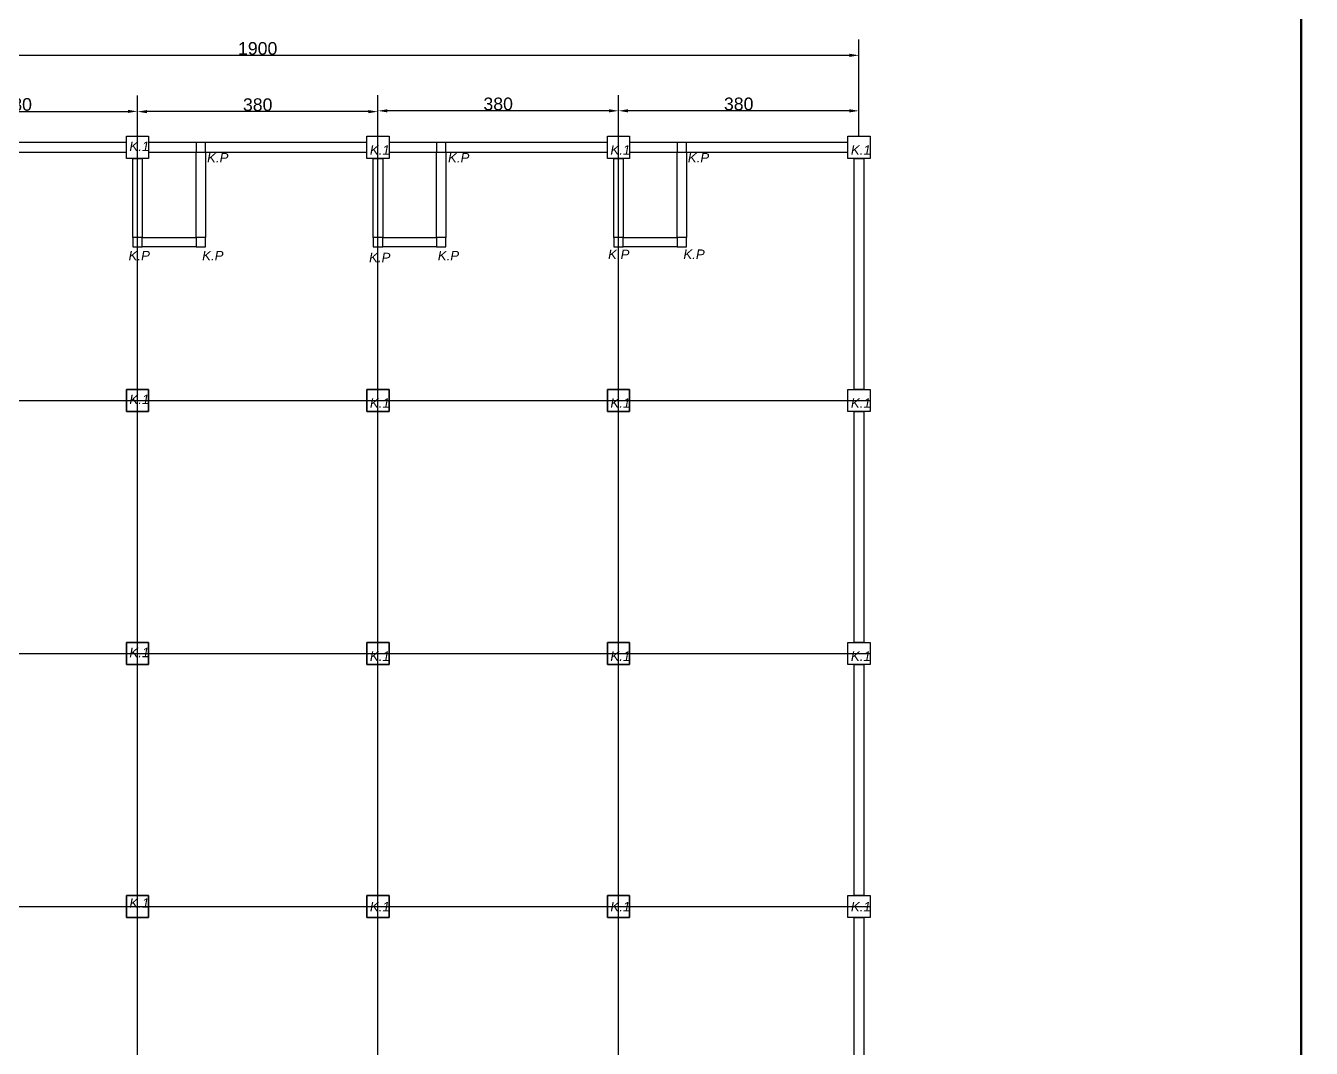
# Model space of a CAD drawing. Header units: centimetres. Extents: x -377343 to 693706, y 194584 to 813780.
# Drawn here: x 170153 to 172184, y 498842 to 500458 of the extents above; entities that cross this region are included whole.
import ezdxf

# ---------------------------------------------------------------- set-up
doc = ezdxf.new("R2010")
doc.units = ezdxf.units.CM
doc.header["$PDMODE"] = 3
doc.layers.add('Legenda', color=252, linetype='Continuous', lineweight=20)
doc.layers.add('pintu', color=235, linetype='Continuous')
doc.layers.add('PIPA', color=11, linetype='Continuous')
doc.styles.get("Standard").update_dxf_attribs({"font": 'arial.ttf'})
doc.dimstyles.new('ISO-25', dxfattribs={"dimtxt": 2.5, "dimasz": 2.5, "dimexe": 1.25, "dimexo": 0.625, "dimtad": 1, "dimtxsty": 'Standard', "dimcen": 2.5, "dimadec": 0, "dimazin": 0, "dimtfac": 1, "dimtmove": 0, "dimatfit": 3, "dimfxl": 1, "dimarcsym": 0})

# ---------------------------------------------------------------- blocks, each defined once
blk = doc.blocks.new('*D53')
at = {"layer": 'Defpoints', "color": 0, "transparency": 16777216}
for p in [(170329.5, 500323), (169949.5, 500283.7), (170329.5, 500283.7)]:
    blk.add_point(p, dxfattribs=at)
at = {"layer": 'pintu', "color": 0, "lineweight": -2, "transparency": 16777216}
for p, q in [((169949.5, 500284.3), (169949.5, 500348)), ((170329.5, 500284.3), (170329.5, 500348)), ((169964.5, 500323), (170314.5, 500323))]:
    blk.add_line(p, q, dxfattribs=at)
at = {"layer": 'pintu', "color": 0, "transparency": 16777216}
for points in [[(169964.5, 500325.5), (169964.5, 500320.5), (169949.5, 500323)], [(170314.5, 500325.5), (170314.5, 500320.5), (170329.5, 500323)]]:
    blk.add_solid(points, dxfattribs=at)
at = {"layer": 'pintu', "color": 0, "transparency": 16777216, "insert": (170139.5, 500333.9), "char_height": 20, "attachment_point": 5}
blk.add_mtext('380', dxfattribs=at)
blk = doc.blocks.new('*D54')
at = {"layer": 'Defpoints', "color": 0, "transparency": 16777216}
for p in [(170329.5, 500322.6), (170329.5, 500283.7), (170709.5, 500283.7)]:
    blk.add_point(p, dxfattribs=at)
at = {"layer": 'pintu', "color": 0, "lineweight": -2, "transparency": 16777216}
for p, q in [((170329.5, 500284.3), (170329.5, 500347.6)), ((170709.5, 500284.3), (170709.5, 500347.6)), ((170694.5, 500322.6), (170344.5, 500322.6))]:
    blk.add_line(p, q, dxfattribs=at)
at = {"layer": 'pintu', "color": 0, "transparency": 16777216}
for points in [[(170344.5, 500325.1), (170344.5, 500320.1), (170329.5, 500322.6)], [(170694.5, 500325.1), (170694.5, 500320.1), (170709.5, 500322.6)]]:
    blk.add_solid(points, dxfattribs=at)
at = {"layer": 'pintu', "color": 0, "transparency": 16777216, "insert": (170519.5, 500333.5), "char_height": 20, "attachment_point": 5}
blk.add_mtext('380', dxfattribs=at)
blk = doc.blocks.new('*D55')
at = {"layer": 'Defpoints', "color": 0, "transparency": 16777216}
for p in [(170709.5, 500323.9), (170709.5, 500283.7), (171089.5, 500283.7)]:
    blk.add_point(p, dxfattribs=at)
at = {"layer": 'pintu', "color": 0, "lineweight": -2, "transparency": 16777216}
for p, q in [((170709.5, 500284.3), (170709.5, 500348.9)), ((171089.5, 500284.3), (171089.5, 500348.9)), ((171074.5, 500323.9), (170724.5, 500323.9))]:
    blk.add_line(p, q, dxfattribs=at)
at = {"layer": 'pintu', "color": 0, "transparency": 16777216}
for points in [[(170724.5, 500326.4), (170724.5, 500321.4), (170709.5, 500323.9)], [(171074.5, 500326.4), (171074.5, 500321.4), (171089.5, 500323.9)]]:
    blk.add_solid(points, dxfattribs=at)
at = {"layer": 'pintu', "color": 0, "transparency": 16777216, "insert": (170899.5, 500334.7), "char_height": 20, "attachment_point": 5}
blk.add_mtext('380', dxfattribs=at)
blk = doc.blocks.new('*D52')
at = {"layer": 'Defpoints', "color": 0, "transparency": 16777216}
for p in [(171089.5, 500323.9), (171089.5, 500283.7), (171469.5, 500283.7)]:
    blk.add_point(p, dxfattribs=at)
at = {"layer": 'pintu', "color": 0, "lineweight": -2, "transparency": 16777216}
for p, q in [((171089.5, 500284.3), (171089.5, 500348.9)), ((171469.5, 500284.3), (171469.5, 500348.9)), ((171454.5, 500323.9), (171104.5, 500323.9))]:
    blk.add_line(p, q, dxfattribs=at)
at = {"layer": 'pintu', "color": 0, "transparency": 16777216}
for points in [[(171104.5, 500326.4), (171104.5, 500321.4), (171089.5, 500323.9)], [(171454.5, 500326.4), (171454.5, 500321.4), (171469.5, 500323.9)]]:
    blk.add_solid(points, dxfattribs=at)
at = {"layer": 'pintu', "color": 0, "transparency": 16777216, "insert": (171279.5, 500334.7), "char_height": 20, "attachment_point": 5}
blk.add_mtext('380', dxfattribs=at)
blk = doc.blocks.new('*D49')
at = {"layer": 'Defpoints', "color": 0, "transparency": 16777216}
for p in [(171469.5, 500411.6), (169569.5, 500283.7), (171469.5, 500283.7)]:
    blk.add_point(p, dxfattribs=at)
at = {"layer": 'pintu', "color": 0, "lineweight": -2, "transparency": 16777216}
for p, q in [((169569.5, 500284.3), (169569.5, 500436.6)), ((171469.5, 500284.3), (171469.5, 500436.6)), ((169584.5, 500411.6), (171454.5, 500411.6))]:
    blk.add_line(p, q, dxfattribs=at)
at = {"layer": 'pintu', "color": 0, "transparency": 16777216}
for points in [[(169584.5, 500414.1), (169584.5, 500409.1), (169569.5, 500411.6)], [(171454.5, 500414.1), (171454.5, 500409.1), (171469.5, 500411.6)]]:
    blk.add_solid(points, dxfattribs=at)
at = {"layer": 'pintu', "color": 0, "transparency": 16777216, "insert": (170519.5, 500422.4), "char_height": 20, "attachment_point": 5}
blk.add_mtext('1900', dxfattribs=at)

msp = doc.modelspace()

# ---------------------------------------------------------------- linework, layer by layer
at = {"layer": 'Legenda', "color": 1, "lineweight": 50}
msp.add_lwpolyline([(168797.493, 500582.743), (172168.186, 500582.743), (172168.186, 497779.182), (168797.493, 497779.182)], close=True, dxfattribs=at)
at = {"layer": 'pintu'}
for p, q in [((170329.542, 498266.204), (170329.542, 500283.704)), ((170709.542, 498266.204), (170709.542, 500283.704)), ((171089.542, 498266.204), (171089.542, 500283.704)), ((169552.042, 499866.204), (171487.042, 499866.204)), ((169552.042, 499466.204), (171487.042, 499466.204)), ((169552.042, 499066.204), (171487.042, 499066.204))]:
    msp.add_line(p, q, dxfattribs=at)
for points in [[(170312.042, 500283.704), (170347.042, 500283.704), (170347.042, 500248.704), (170312.042, 500248.704)], [(170692.042, 500283.704), (170727.042, 500283.704), (170727.042, 500248.704), (170692.042, 500248.704)], [(171072.042, 500283.704), (171107.042, 500283.704), (171107.042, 500248.704), (171072.042, 500248.704)], [(171452.042, 500283.704), (171487.042, 500283.704), (171487.042, 500248.704), (171452.042, 500248.704)], [(169967.042, 500273.704), (169967.042, 500258.704), (170312.042, 500258.704), (170312.042, 500273.704)], [(170347.042, 500273.704), (170347.042, 500258.704), (170692.042, 500258.704), (170692.042, 500273.704)], [(170422.042, 500258.704), (170437.042, 500258.704), (170437.042, 500273.704), (170422.042, 500273.704)], [(170727.042, 500273.704), (170727.042, 500258.704), (171072.042, 500258.704), (171072.042, 500273.704)], [(170802.042, 500258.704), (170817.042, 500258.704), (170817.042, 500273.704), (170802.042, 500273.704)], [(171107.042, 500273.704), (171107.042, 500258.704), (171452.042, 500258.704), (171452.042, 500273.704)], [(171182.042, 500258.704), (171197.042, 500258.704), (171197.042, 500273.704), (171182.042, 500273.704)], [(170337.042, 500123.704), (170322.042, 500123.704), (170322.042, 500248.704), (170337.042, 500248.704)], [(170437.042, 500123.704), (170422.042, 500123.704), (170422.042, 500258.704), (170437.042, 500258.704)], [(170717.042, 500123.704), (170702.042, 500123.704), (170702.042, 500248.704), (170717.042, 500248.704)], [(170817.042, 500123.704), (170802.042, 500123.704), (170802.042, 500258.704), (170817.042, 500258.704)], [(171097.042, 500123.704), (171082.042, 500123.704), (171082.042, 500248.704), (171097.042, 500248.704)], [(171197.042, 500123.704), (171182.042, 500123.704), (171182.042, 500258.704), (171197.042, 500258.704)], [(171477.042, 499883.704), (171462.042, 499883.704), (171462.042, 500248.704), (171477.042, 500248.704)], [(170322.042, 500108.704), (170337.042, 500108.704), (170337.042, 500123.704), (170322.042, 500123.704)], [(170422.042, 500108.704), (170337.042, 500108.704), (170337.042, 500123.704), (170422.042, 500123.704)], [(170422.042, 500108.704), (170437.042, 500108.704), (170437.042, 500123.704), (170422.042, 500123.704)], [(170702.042, 500108.704), (170717.042, 500108.704), (170717.042, 500123.704), (170702.042, 500123.704)], [(170802.042, 500108.704), (170717.042, 500108.704), (170717.042, 500123.704), (170802.042, 500123.704)], [(170802.042, 500108.704), (170817.042, 500108.704), (170817.042, 500123.704), (170802.042, 500123.704)], [(171082.042, 500108.704), (171097.042, 500108.704), (171097.042, 500123.704), (171082.042, 500123.704)], [(171182.042, 500108.704), (171097.042, 500108.704), (171097.042, 500123.704), (171182.042, 500123.704)], [(171182.042, 500108.704), (171197.042, 500108.704), (171197.042, 500123.704), (171182.042, 500123.704)], [(170347.042, 499848.704), (170312.042, 499848.704), (170312.042, 499883.704), (170347.042, 499883.704)], [(170312.042, 499848.704), (170347.042, 499848.704), (170347.042, 499883.704), (170312.042, 499883.704)], [(170727.042, 499848.704), (170692.042, 499848.704), (170692.042, 499883.704), (170727.042, 499883.704)], [(170692.042, 499848.704), (170727.042, 499848.704), (170727.042, 499883.704), (170692.042, 499883.704)], [(171107.042, 499848.704), (171072.042, 499848.704), (171072.042, 499883.704), (171107.042, 499883.704)], [(171072.042, 499848.704), (171107.042, 499848.704), (171107.042, 499883.704), (171072.042, 499883.704)], [(171487.042, 499848.704), (171452.042, 499848.704), (171452.042, 499883.704), (171487.042, 499883.704)], [(171477.042, 499483.704), (171462.042, 499483.704), (171462.042, 499848.704), (171477.042, 499848.704)], [(170347.042, 499448.704), (170312.042, 499448.704), (170312.042, 499483.704), (170347.042, 499483.704)], [(170312.042, 499448.704), (170347.042, 499448.704), (170347.042, 499483.704), (170312.042, 499483.704)], [(170727.042, 499448.704), (170692.042, 499448.704), (170692.042, 499483.704), (170727.042, 499483.704)], [(170692.042, 499448.704), (170727.042, 499448.704), (170727.042, 499483.704), (170692.042, 499483.704)], [(171107.042, 499448.704), (171072.042, 499448.704), (171072.042, 499483.704), (171107.042, 499483.704)], [(171072.042, 499448.704), (171107.042, 499448.704), (171107.042, 499483.704), (171072.042, 499483.704)], [(171487.042, 499448.704), (171452.042, 499448.704), (171452.042, 499483.704), (171487.042, 499483.704)], [(171477.042, 499083.704), (171462.042, 499083.704), (171462.042, 499448.704), (171477.042, 499448.704)], [(170347.042, 499048.704), (170312.042, 499048.704), (170312.042, 499083.704), (170347.042, 499083.704)], [(170312.042, 499048.704), (170347.042, 499048.704), (170347.042, 499083.704), (170312.042, 499083.704)], [(170727.042, 499048.704), (170692.042, 499048.704), (170692.042, 499083.704), (170727.042, 499083.704)], [(170692.042, 499048.704), (170727.042, 499048.704), (170727.042, 499083.704), (170692.042, 499083.704)], [(171107.042, 499048.704), (171072.042, 499048.704), (171072.042, 499083.704), (171107.042, 499083.704)], [(171072.042, 499048.704), (171107.042, 499048.704), (171107.042, 499083.704), (171072.042, 499083.704)], [(171487.042, 499048.704), (171452.042, 499048.704), (171452.042, 499083.704), (171487.042, 499083.704)], [(171477.042, 498683.704), (171462.042, 498683.704), (171462.042, 499048.704), (171477.042, 499048.704)]]:
    msp.add_lwpolyline(points, close=True, dxfattribs=at)
at = {"layer": 'PIPA', "lineweight": 35, "extrusion": (0, 0.816497, 0.57735), "elevation": 193451.324}
msp.add_lwpolyline([(-421704.212, -325591.681), (-159560.265, -63447.734), (377343.333, -600351.331), (-158232.47, -1135927.133), (-693706.405, -600453.199), (-454216.825, -360963.619)], dxfattribs=at)

# ---------------------------------------------------------------- texts
at = {"layer": 'pintu', "char_height": 15, "attachment_point": 1}
for s, insert in [('{\\fArial|b0|i1|c0|p34;K.1}', (170316.779, 500275.383)), ('{\\fArial|b0|i1|c0|p34;K.1}', (170696.779, 500269.532)), ('{\\fArial|b0|i1|c0|p34;K.1}', (171076.779, 500269.532)), ('{\\fArial|b0|i1|c0|p34;K.1}', (171456.779, 500269.532)), ('{\\fArial|b0|i1|c0|p34;K.P}', (170439.5, 500257.229)), ('{\\fArial|b0|i1|c0|p34;K.P}', (170820.227, 500257.229)), ('{\\fArial|b0|i1|c0|p34;K.P}', (171199.09, 500257.229)), ('{\\fArial|b0|i1|c0|p34;K.P}', (170315.473, 500102.573)), ('{\\fArial|b0|i1|c0|p34;K.P}', (170431.752, 500102.481)), ('{\\fArial|b0|i1|c0|p34;K.P}', (170695.473, 500099.589)), ('{\\fArial|b0|i1|c0|p34;K.P}', (170804.043, 500102.484)), ('{\\fArial|b0|i1|c0|p34;K.P}', (171073.099, 500104.505)), ('{\\fArial|b0|i1|c0|p34;K.P}', (171192.096, 500104.742)), ('{\\fArial|b0|i1|c0|p34;K.1}', (170316.779, 499875.383)), ('{\\fArial|b0|i1|c0|p34;K.1}', (170696.779, 499869.532)), ('{\\fArial|b0|i1|c0|p34;K.1}', (171076.779, 499869.532)), ('{\\fArial|b0|i1|c0|p34;K.1}', (171456.779, 499869.532)), ('{\\fArial|b0|i1|c0|p34;K.1}', (170316.779, 499475.383)), ('{\\fArial|b0|i1|c0|p34;K.1}', (170696.779, 499469.532)), ('{\\fArial|b0|i1|c0|p34;K.1}', (171076.779, 499469.532)), ('{\\fArial|b0|i1|c0|p34;K.1}', (171456.779, 499469.532)), ('{\\fArial|b0|i1|c0|p34;K.1}', (170316.779, 499079.356)), ('{\\fArial|b0|i1|c0|p34;K.1}', (170696.779, 499073.505)), ('{\\fArial|b0|i1|c0|p34;K.1}', (171076.779, 499073.505)), ('{\\fArial|b0|i1|c0|p34;K.1}', (171456.779, 499073.505))]:
    msp.add_mtext_dynamic_manual_height_columns(s, width=159.09775, gutter_width=12.5, heights=[0], dxfattribs=dict(at, insert=insert))

# ---------------------------------------------------------------- dimensions: what is measured, and where the dimension line sits
at = {"layer": 'pintu'}
for base, p1, p2, picture, middle in [((171469.542, 500411.564), (169569.542, 500283.704), (171469.542, 500283.704), '*D49', (170519.542, 500422.4)), ((170329.542, 500323.049), (169949.542, 500283.704), (170329.542, 500283.704), '*D53', (170139.542, 500333.892)), ((170329.542, 500322.632), (170709.542, 500283.704), (170329.542, 500283.704), '*D54', (170519.542, 500333.475)), ((170709.542, 500323.882), (171089.542, 500283.704), (170709.542, 500283.704), '*D55', (170899.542, 500334.725)), ((171089.542, 500323.882), (171469.542, 500283.704), (171089.542, 500283.704), '*D52', (171279.542, 500334.725))]:
    dim = msp.add_linear_dim(base=base, p1=p1, p2=p2, dimstyle='ISO-25', override={"dimtxt": 20, "dimasz": 15, "dimexe": 25}, dxfattribs=at)
    dim.commit()
    dim.dimension.update_dxf_attribs({"geometry": picture, "text_midpoint": middle})

doc.saveas('drawing.dxf')
